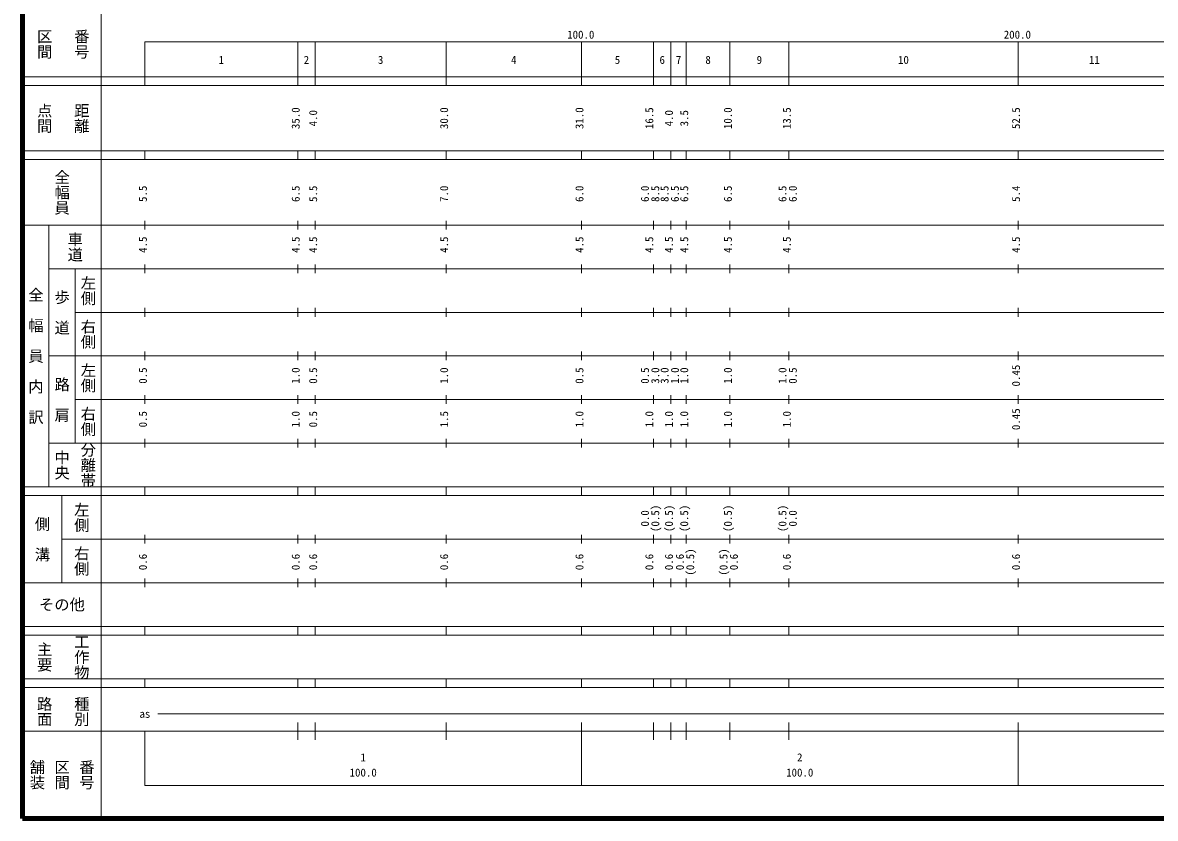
# Model space of a CAD drawing. Units: millimetres on the paper. Extents: x 40 to 680, y 20 to 380.
# Drawn here: x 40 to 299.5, y 20 to 202.4 of the extents above; entities that cross this region are included whole.
import ezdxf
from ezdxf.enums import TextEntityAlignment as Align

# ---------------------------------------------------------------- set-up
doc = ezdxf.new("R2010")
doc.units = ezdxf.units.MM
doc.layers.add('M-TTL', color=2, linetype='Continuous', lineweight=140)
doc.layers.add('M-TTL-BAND', color=7, linetype='Continuous', lineweight=13)
doc.styles.add('@ＭＳ ゴシック', font='')
doc.styles.add('ＭＳ ゴシック', font='')
doc.styles.get('@ＭＳ ゴシック').set_extended_font_data('@MS Gothic')
doc.styles.get('ＭＳ ゴシック').set_extended_font_data('MS Gothic')

msp = doc.modelspace()

# ---------------------------------------------------------------- linework, layer by layer
at = {"layer": 'M-TTL'}
for p, q in [((40, 380), (40, 20)), ((40, 20), (680, 20))]:
    msp.add_line(p, q, dxfattribs=at)
at = {"layer": 'M-TTL-BAND'}
for p, q in [((58, 370), (58, 20)), ((68, 198), (579, 198)), ((68, 198), (68, 188)), ((103, 188), (103, 198)), ((107, 188), (107, 198)), ((137, 188), (137, 198)), ((168, 188), (168, 198)), ((184.5, 188), (184.5, 198)), ((188.5, 188), (188.5, 198)), ((192, 188), (192, 198)), ((202, 188), (202, 198)), ((215.5, 188), (215.5, 198)), ((268, 188), (268, 198)), ((40, 190), (579, 190)), ((40, 188), (579, 188)), ((40, 173), (579, 173)), ((68, 171), (68, 173)), ((103, 171), (103, 173)), ((107, 171), (107, 173)), ((137, 171), (137, 173)), ((168, 171), (168, 173)), ((184.5, 171), (184.5, 173)), ((188.5, 171), (188.5, 173)), ((192, 171), (192, 173)), ((202, 171), (202, 173)), ((215.5, 171), (215.5, 173)), ((268, 171), (268, 173)), ((40, 171), (579, 171)), ((40, 156), (579, 156)), ((46, 96), (46, 156)), ((68, 155), (68, 157)), ((103, 155), (103, 157)), ((107, 155), (107, 157)), ((137, 155), (137, 157)), ((168, 155), (168, 157)), ((184.5, 155), (184.5, 157)), ((188.5, 155), (188.5, 157)), ((192, 155), (192, 157)), ((202, 155), (202, 157)), ((215.5, 155), (215.5, 157)), ((268, 155), (268, 157)), ((46, 146), (579, 146)), ((52, 146), (52, 106)), ((68, 145), (68, 147)), ((103, 145), (103, 147)), ((107, 145), (107, 147)), ((137, 145), (137, 147)), ((168, 145), (168, 147)), ((184.5, 145), (184.5, 147)), ((188.5, 145), (188.5, 147)), ((192, 145), (192, 147)), ((202, 145), (202, 147)), ((215.5, 145), (215.5, 147)), ((268, 145), (268, 147)), ((52, 136), (579, 136)), ((68, 135), (68, 137)), ((103, 135), (103, 137)), ((107, 135), (107, 137)), ((137, 135), (137, 137)), ((168, 135), (168, 137)), ((184.5, 135), (184.5, 137)), ((188.5, 135), (188.5, 137)), ((192, 135), (192, 137)), ((202, 135), (202, 137)), ((215.5, 135), (215.5, 137)), ((268, 135), (268, 137)), ((46, 126), (579, 126)), ((68, 125), (68, 127)), ((103, 125), (103, 127)), ((107, 125), (107, 127)), ((137, 125), (137, 127)), ((168, 125), (168, 127)), ((184.5, 125), (184.5, 127)), ((188.5, 125), (188.5, 127)), ((192, 125), (192, 127)), ((202, 125), (202, 127)), ((215.5, 125), (215.5, 127)), ((268, 125), (268, 127)), ((68, 115), (68, 117)), ((103, 115), (103, 117)), ((107, 115), (107, 117)), ((137, 115), (137, 117)), ((168, 115), (168, 117)), ((184.5, 115), (184.5, 117)), ((188.5, 115), (188.5, 117)), ((192, 115), (192, 117)), ((202, 115), (202, 117)), ((215.5, 115), (215.5, 117)), ((268, 115), (268, 117)), ((52, 116), (579, 116)), ((68, 105), (68, 107)), ((103, 105), (103, 107)), ((107, 105), (107, 107)), ((137, 105), (137, 107)), ((168, 105), (168, 107)), ((184.5, 105), (184.5, 107)), ((188.5, 105), (188.5, 107)), ((192, 105), (192, 107)), ((202, 105), (202, 107)), ((215.5, 105), (215.5, 107)), ((268, 105), (268, 107)), ((46, 106), (579, 106)), ((40, 96), (579, 96)), ((68, 94), (68, 96)), ((103, 94), (103, 96)), ((107, 94), (107, 96)), ((137, 94), (137, 96)), ((168, 94), (168, 96)), ((184.5, 94), (184.5, 96)), ((188.5, 94), (188.5, 96)), ((192, 94), (192, 96)), ((202, 94), (202, 96)), ((215.5, 94), (215.5, 96)), ((268, 94), (268, 96)), ((40, 94), (579, 94)), ((49, 94), (49, 74)), ((49, 84), (579, 84)), ((68, 83), (68, 85)), ((103, 83), (103, 85)), ((107, 83), (107, 85)), ((137, 83), (137, 85)), ((168, 83), (168, 85)), ((184.5, 83), (184.5, 85)), ((188.5, 83), (188.5, 85)), ((192, 83), (192, 85)), ((202, 83), (202, 85)), ((215.5, 83), (215.5, 85)), ((268, 83), (268, 85)), ((40, 74), (579, 74)), ((68, 73), (68, 75)), ((103, 73), (103, 75)), ((107, 73), (107, 75)), ((137, 73), (137, 75)), ((168, 73), (168, 75)), ((184.5, 73), (184.5, 75)), ((188.5, 73), (188.5, 75)), ((192, 73), (192, 75)), ((202, 73), (202, 75)), ((215.5, 73), (215.5, 75)), ((268, 73), (268, 75)), ((40, 64), (579, 64)), ((68, 62), (68, 64)), ((103, 62), (103, 64)), ((107, 62), (107, 64)), ((137, 62), (137, 64)), ((168, 62), (168, 64)), ((184.5, 62), (184.5, 64)), ((188.5, 62), (188.5, 64)), ((192, 62), (192, 64)), ((202, 62), (202, 64)), ((215.5, 62), (215.5, 64)), ((268, 62), (268, 64)), ((40, 62), (579, 62)), ((40, 52), (579, 52)), ((68, 50), (68, 52)), ((103, 50), (103, 52)), ((107, 50), (107, 52)), ((137, 50), (137, 52)), ((168, 50), (168, 52)), ((184.5, 50), (184.5, 52)), ((188.5, 50), (188.5, 52)), ((192, 50), (192, 52)), ((202, 50), (202, 52)), ((215.5, 50), (215.5, 52)), ((268, 50), (268, 52)), ((40, 50), (579, 50)), ((71, 44), (565, 44)), ((103, 38), (103, 42)), ((107, 38), (107, 42)), ((137, 38), (137, 42)), ((168, 27.5), (168, 42)), ((184.5, 38), (184.5, 42)), ((188.5, 38), (188.5, 42)), ((192, 38), (192, 42)), ((202, 38), (202, 42)), ((215.5, 38), (215.5, 42)), ((268, 27.5), (268, 42)), ((40, 40), (579, 40)), ((68, 40), (68, 27.5)), ((68, 27.5), (579, 27.5))]:
    msp.add_line(p, q, dxfattribs=at)

# ---------------------------------------------------------------- texts
at = {"layer": 'M-TTL-BAND', "style": '@ＭＳ ゴシック'}
for s, p in [('区間', (45, 197.5)), ('番号', (53.5, 197.5)), ('点間', (45, 180.5)), ('距離', (53.5, 180.5)), ('全幅員', (49, 163.5)), ('車道', (52, 151)), ('左側', (55, 141)), ('全\u3000幅\u3000員\u3000内\u3000訳', (43, 126)), ('歩\u3000道', (49, 136)), ('右側', (55, 131)), ('左側', (55, 121)), ('路\u3000肩', (49, 116)), ('右側', (55, 111)), ('中央', (49, 101)), ('分離帯', (55, 101)), ('左側', (53.5, 89)), ('側\u3000溝', (44.5, 84)), ('右側', (53.5, 79)), ('主要', (45, 57)), ('工作物', (53.5, 57)), ('路面', (45, 44.5)), ('種別', (53.5, 44.5)), ('舗装', (43.333, 30)), ('区間', (49, 30)), ('番号', (54.667, 30))]:
    msp.add_text(s, height=2.566, rotation=270, dxfattribs=at).set_placement(p, align=Align.MIDDLE_CENTER)
at = {"layer": 'M-TTL-BAND', "style": 'ＭＳ ゴシック'}
for s, p in [('100.0', (167.844, 198.195)), ('200.0', (267.844, 198.195)), ('1', (85.5, 192.405)), ('2', (105, 192.405)), ('3', (122, 192.405)), ('4', (152.5, 192.405)), ('5', (176.25, 192.405)), ('6', (186.5, 192.405)), ('7', (190.25, 192.405)), ('8', (197, 192.405)), ('9', (208.75, 192.405)), ('10', (241.75, 192.405)), ('11', (285.5, 192.405)), ('as', (68, 42.5)), ('1', (118, 32.523)), ('2', (218, 32.523)), ('100.0', (118, 29.033)), ('100.0', (218, 29.033))]:
    msp.add_text(s, height=1.833, dxfattribs=at).set_placement(p, align=Align.BOTTOM_CENTER)
for s, p in [('35.0', (104, 180.5)), ('4.0', (108, 180.5)), ('30.0', (138, 180.5)), ('31.0', (169, 180.5)), ('16.5', (185, 180.5)), ('4.0', (189.5, 180.5)), ('3.5', (193, 180.5)), ('10.0', (203, 180.5)), ('13.5', (216.5, 180.5)), ('52.5', (269, 180.5)), ('5.5', (69, 163.174)), ('6.5', (104, 163.174)), ('5.5', (108, 163.174)), ('7.0', (138, 163.174)), ('6.0', (169, 163.174)), ('6.0', (184, 163.174)), ('8.5', (186.37, 163.174)), ('8.5', (188.5, 163.174)), ('6.5', (190.87, 163.174)), ('6.5', (193, 163.174)), ('6.5', (203, 163.174)), ('6.5', (215.5, 163.174)), ('6.0', (217.87, 163.174)), ('5.4', (269, 163.174)), ('4.5', (69, 151.5)), ('4.5', (104, 151.5)), ('4.5', (108, 151.5)), ('4.5', (138, 151.5)), ('4.5', (169, 151.5)), ('4.5', (185, 151.5)), ('4.5', (189.5, 151.5)), ('4.5', (193, 151.5)), ('4.5', (203, 151.5)), ('4.5', (216.5, 151.5)), ('4.5', (269, 151.5)), ('0.5', (69, 121.5)), ('1.0', (104, 121.5)), ('0.5', (108, 121.5)), ('1.0', (138, 121.5)), ('0.5', (169, 121.5)), ('0.5', (184, 121.5)), ('3.0', (186.37, 121.5)), ('3.0', (188.5, 121.5)), ('1.0', (190.87, 121.5)), ('1.0', (193, 121.5)), ('1.0', (203, 121.5)), ('1.0', (215.5, 121.5)), ('0.5', (217.87, 121.5)), ('0.45', (269, 121.5)), ('0.5', (69, 111.5)), ('1.0', (104, 111.5)), ('0.5', (108, 111.5)), ('1.5', (138, 111.5)), ('1.0', (169, 111.5)), ('1.0', (185, 111.5)), ('1.0', (189.5, 111.5)), ('1.0', (193, 111.5)), ('1.0', (203, 111.5)), ('1.0', (216.5, 111.5)), ('0.45', (269, 111.5)), ('(0.5)', (186.37, 88.764)), ('(0.5)', (189.5, 88.764)), ('(0.5)', (193, 88.764)), ('(0.5)', (203, 88.764)), ('(0.5)', (215.5, 88.764)), ('0.0', (184, 88.764)), ('0.0', (217.87, 88.764)), ('0.6', (69, 78.764)), ('0.6', (104, 78.764)), ('0.6', (108, 78.764)), ('0.6', (138, 78.764)), ('0.6', (169, 78.764)), ('0.6', (185, 78.764)), ('0.6', (189.5, 78.764)), ('0.6', (192, 78.764)), ('(0.5)', (194.37, 78.764)), ('(0.5)', (202, 78.764)), ('0.6', (204.37, 78.764)), ('0.6', (216.5, 78.764)), ('0.6', (269, 78.764))]:
    msp.add_text(s, height=1.833, rotation=90, dxfattribs=at).set_placement(p, align=Align.BOTTOM_CENTER)
msp.add_text('その他', height=2.566, dxfattribs=at).set_placement((49, 69), align=Align.MIDDLE_CENTER)

doc.saveas('drawing.dxf')
